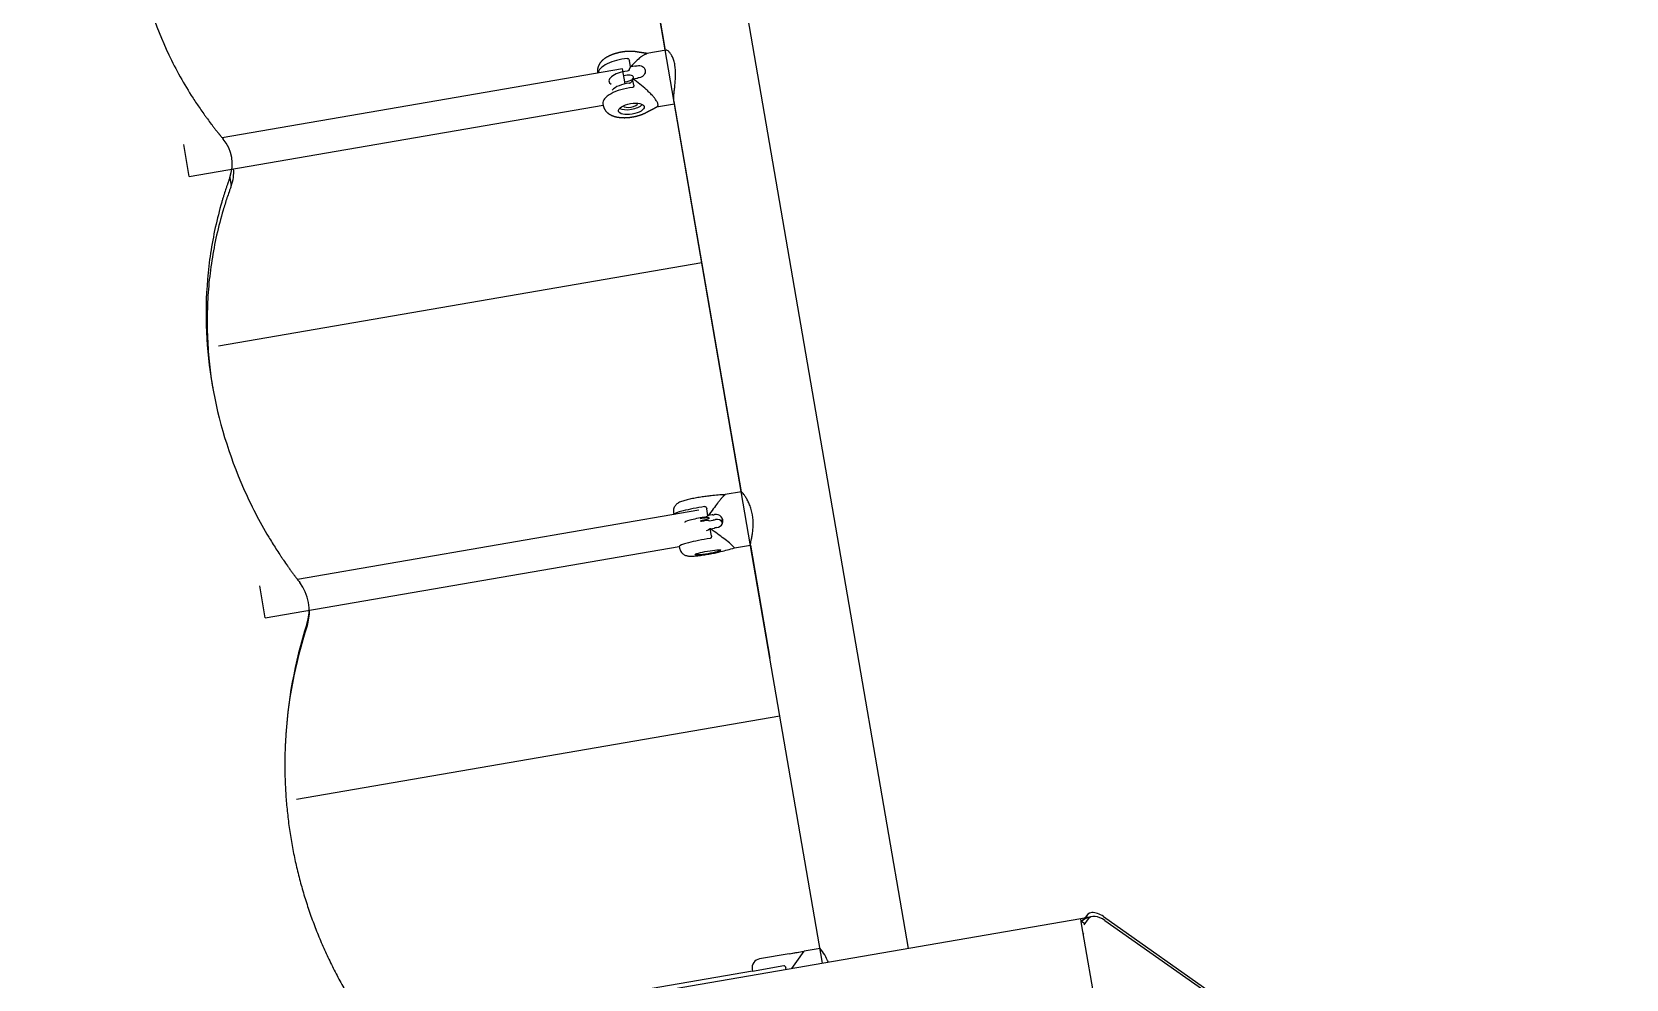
# Model space of a CAD drawing. Header units: millimetres. Extents: x 246416442 to 246896683, y 7418963194 to 7419503218.
# Drawn here: x 246835974 to 246836858, y 7419446839 to 7419447364 of the extents above; entities that cross this region are included whole.
import ezdxf
from ezdxf.lldxf.tags import DXFTag

# ---------------------------------------------------------------- set-up
doc = ezdxf.new("R2010")
doc.units = ezdxf.units.MM
doc.layers.add('L-Hatch Boundary', color=1, linetype='Continuous')
doc.layers.add('L-X-E-PLAY', color=9, linetype='Continuous')
doc.layers.add('L-SUB-SOIL DRAINAGE', color=170, linetype='SUBSOIL', lineweight=20)
doc.styles.get("Standard").update_dxf_attribs({"font": 'arial.ttf'})
tags = doc.linetypes.add('SUBSOIL', pattern='A,12.7,-5.08,["SSD",Standard,S=2.54,R=0,X=-2.54,Y=-1.27],-6.35', length=24.13).pattern_tags.tags
tags[6] = DXFTag(74, 10)

# ---------------------------------------------------------------- blocks, each defined once
blk = doc.blocks.new('Kubus Triple - Moduplay')
at = {"layer": 'L-X-E-PLAY', "lineweight": 25}
for p, q in [((-139611.98, -695474.01), (-139611.98, -694674.01)), ((-139611.98, -695474.01), (-139611.98, -694674.01)), ((-139611.98, -695474.01), (-139611.98, -694674.01)), ((-139611.98, -695474.01), (-139611.98, -694674.01)), ((-139611.98, -695474.01), (-139611.98, -694674.01)), ((-139563.72, -695474.01), (-139563.72, -694690.17)), ((-139611.98, -694943.86), (-139611.98, -695132.4)), ((-139632.46, -695138.07), (-139632.46, -695134.5)), ((-139611.37, -695132.4), (-139622.29, -695132.4)), ((-139883.74, -695156.4), (-139883.74, -695138.4)), ((-139636.98, -695138.4), (-139862.07, -695138.4)), ((-139650.98, -695138.28), (-139650.98, -695138.4)), ((-139636.98, -695146.84), (-139636.98, -695138.4)), ((-139633.39, -695139.63), (-139632.46, -695138.07)), ((-139632.46, -695144.83), (-139633.39, -695146.39)), ((-139632.46, -695148.41), (-139632.46, -695144.83)), ((-139629.98, -695138.09), (-139632.28, -695138.09)), ((-139632.28, -695144.85), (-139629.98, -695144.85)), ((-139629.78, -695138.1), (-139629.98, -695138.09)), ((-139629.98, -695144.85), (-139629.78, -695144.84)), ((-139883.74, -695156.4), (-139650.98, -695156.4)), ((-139861.65, -695160.73), (-139861.65, -695165.4)), ((-139650.98, -695155.62), (-139650.98, -695156.53)), ((-139621.95, -695162.4), (-139611.98, -695162.4)), ((-139611.98, -695161.03), (-139611.98, -695380.52)), ((-139883.74, -695251.6), (-139611.98, -695251.6)), ((-139883.74, -695251.6), (-139611.98, -695251.6)), ((-139883.74, -695251.6), (-139611.98, -695251.6)), ((-139883.74, -695251.6), (-139611.98, -695251.6)), ((-139883.74, -695251.6), (-139611.98, -695251.6)), ((-139611.95, -695380.52), (-139621.05, -695380.52)), ((-139883.74, -695404.52), (-139883.74, -695386.52)), ((-139636.98, -695386.52), (-139862.64, -695386.52)), ((-139650.98, -695385.56), (-139650.98, -695386.52)), ((-139633.39, -695390.78), (-139632.46, -695390.4)), ((-139632.46, -695393.26), (-139633.39, -695392.89)), ((-139632.46, -695390.4), (-139632.46, -695386.5)), ((-139629.98, -695390.41), (-139632.28, -695390.41)), ((-139629.78, -695390.41), (-139629.98, -695390.41)), ((-139632.46, -695397.77), (-139633.39, -695398.14)), ((-139632.46, -695401.67), (-139632.46, -695397.77)), ((-139632.28, -695393.26), (-139629.98, -695393.26)), ((-139632.28, -695397.77), (-139629.98, -695397.77)), ((-139629.98, -695393.26), (-139629.78, -695393.27)), ((-139629.98, -695397.77), (-139629.78, -695397.77)), ((-139624.98, -695394.8), (-139624.98, -695393.84)), ((-139883.74, -695404.52), (-139650.98, -695404.52)), ((-139650.98, -695404.47), (-139650.98, -695405.47)), ((-139621.05, -695410.52), (-139611.98, -695410.52)), ((-139611.98, -695410.43), (-139611.98, -695474.01)), ((-139861.63, -695411.85), (-139861.63, -695412.78)), ((-139884.44, -695474.01), (-139884.44, -695474.01)), ((-139611.98, -695645.51), (-139611.98, -695474.01)), ((-139611.98, -695645.51), (-139611.98, -695474.01)), ((-139611.98, -695645.51), (-139611.98, -695474.01)), ((-139611.98, -695645.51), (-139611.98, -695474.01)), ((-139611.98, -695645.51), (-139611.98, -695474.01)), ((-139563.72, -695645.51), (-139563.72, -695474.01)), ((-139883.74, -695506.44), (-139611.98, -695506.44)), ((-139883.74, -695506.44), (-139611.98, -695506.44)), ((-139883.74, -695506.44), (-139611.98, -695506.44)), ((-139883.74, -695506.44), (-139611.98, -695506.44)), ((-139883.74, -695506.44), (-139611.98, -695506.44)), ((-139629.31, -695637.19), (-139645.98, -695637.19)), ((-139629.31, -695637.19), (-139620.98, -695637.19)), ((-139625.98, -695642.19), (-139620.98, -695637.19)), ((-139611.98, -695637.19), (-139620.98, -695637.19)), ((-139466.85, -695645.51), (-141662.97, -695645.51)), ((-139650.98, -695643.19), (-139862.99, -695643.19)), ((-139650.98, -695642.19), (-139650.98, -695643.19)), ((-139650.98, -695643.19), (-139633.4, -695643.19)), ((-139632.46, -695645.51), (-139632.46, -695644.57)), ((-139629.31, -695645.51), (-139625.98, -695642.19)), ((-139463.26, -695645.51), (-139466.85, -695645.51)), ((-139466.85, -695648.44), (-139466.85, -695645.51)), ((-139466.85, -695705.01), (-139466.85, -695648.44)), ((-139465.18, -695648.7), (-139466.7, -695647.17)), ((-139462.79, -695646.3), (-139465.68, -695649.19)), ((-139463.08, -695644.12), (-139464.47, -695645.51)), ((-139454.16, -695646.52), (-139398.1, -695702.58)), ((-139453.87, -695648.7), (-139397.8, -695704.76)), ((-139466.55, -695653.8), (-139466.85, -695654.1))]:
    blk.add_line(p, q, dxfattribs=at)
for centre, radius, start, end in [((-139880.21, -695149.93), 21.48, 329.80004, 30.19731), ((-139629.23, -695125.76), 12.35, 267.4589, 272.5411), ((-139629.23, -695154.66), 9.83, 86.80769, 93.19232), ((-139879.6, -695154.76), 20.86, 329.33317, 355.46954), ((-139634.97, -695498.22), 118.53, 83.25032, 87.05283), ((-139883.83, -695400.15), 25.1, 332.21043, 27.90965), ((-139634.39, -695386.6), 4.29, 266.91602, 283.55619), ((-139634.43, -695397.43), 4.66, 77.09758, 92.4302), ((-139629.23, -695380.13), 10.3, 266.9532, 273.0468), ((-139628.46, -695394.09), 3.68, 266.58885, 93.41117), ((-139634.43, -695393.6), 4.66, 267.5698, 282.90242), ((-139629.23, -695383.48), 9.8, 266.79672, 273.20328), ((-139629.23, -695407.55), 9.8, 86.79672, 93.20328), ((-139628.46, -695396.94), 3.68, 22.90404, 93.41117), ((-139628.45, -695395.03), 3.66, 7.91406, 19.01746), ((-139628.45, -695396), 3.66, 15.47206, 19.01746), ((-139883.15, -695401.25), 24.41, 331.82097, 352.30522), ((-139635.05, -695291.9), 119.44, 272.96176, 276.73511), ((-139649.02, -695428.43), 33.31, 32.68494, 46.24704), ((-139639.34, -695528.7), 251.13, 152.27149, 167.42154), ((-139645.2, -695528.27), 245.31, 151.91349, 167.22042), ((-139645.98, -695642.19), 5, 90, 180), ((-139625.74, -695253.92), 383.28, 269.46612, 270.53342), ((-139638.23, -695652.19), 30.23, 12.80065, 29.74612), ((-139461.19, -695655.51), 10, 123.46304, 124.44991), ((-139461.19, -695655.51), 10, 90.4448, 123.46304), ((-139461.19, -695655.51), 10, 44.99999, 57.1498)]:
    blk.add_arc(centre, radius, start, end, dxfattribs=at)
for centre, major_axis, ratio, start_param, end_param in [((-139635.98, -695139.19), (15, 0), 0.408253, 1.397825, 3.013185), ((-139635.98, -695147.4), (14.67, 14.67), 0.213425, 0.630799, 1.111287), ((-139635.98, -695144.03), (9.7, 0), 0.408253, 1.430359, 3.605247), ((-139635.98, -695144.03), (4.25, 0), 0.408253, 0, 1.808859), ((-139635.98, -695144.03), (4.25, 0), 0.408253, 4.474326, 5.626027), ((-139635.98, -695147.4), (14.67, -14.67), 0.213424, 1.051339, 1.531827), ((-139635.98, -695144.03), (4.25, 0), 0.408253, 5.790516, 6.283185), ((-139635.98, -695155.62), (15, 0), 0.408253, 1.397825, 3.141593), ((-139635.98, -695150.78), (9.7, 0), 0.408253, 1.430359, 2.677938), ((-139635.98, -695158.36), (-7.25, 0), 0.408253, 0.480957, 2.660635), ((-139635.98, -695158.36), (-4.25, 0), 0.408253, 0.185184, 2.956409), ((-139635.98, -695386.56), (15, 0), 0.098114, 1.397825, 3.112083), ((-139635.98, -695391.83), (9.7, 0), 0.098114, 1.430359, 3.240342), ((-139635.98, -695391.83), (4.25, 0), 0.098114, 0.000003, 1.808859), ((-139635.98, -695391.83), (4.25, 0), 0.098114, 4.474326, 6.283188), ((-139635.98, -695391.83), (9.7, 0), 0.098114, 4.608881, 4.852827), ((-139635.98, -695395.52), (14.98, 14.98), 0.049175, 0.791933, 1.272421), ((-139635.98, -695395.52), (14.98, -14.98), 0.049175, 0.890205, 1.370693), ((-139635.98, -695404.47), (15, 0), 0.098114, 1.397825, 3.141593), ((-139468.26, -695655.51), (-6.02, -9.73), 0.381966, 3.231519, 3.957457), ((-139457.43, -695649.78), (5.66, -5.66), 0.57735, 1.570796, 3.476864), ((-139457.13, -695651.96), (5.66, -5.66), 0.57735, 1.570796, 3.141593)]:
    blk.add_ellipse(centre, major_axis=major_axis, ratio=ratio, start_param=start_param, end_param=end_param, dxfattribs=at)
for centre, ratio in [((-139635.98, -695161.1), 0.408253), ((-139635.98, -695410.44), 0.098114)]:
    blk.add_ellipse(centre, major_axis=(7.25, 0), ratio=ratio, dxfattribs=at)
for points, knots in [([(-139861.65, -694941.8), (-139861.85, -694942.08), (-139862.02, -694942.33), (-139862.24, -694942.65), (-139862.31, -694942.75), (-139862.4, -694942.88), (-139862.43, -694942.92), (-139862.47, -694942.98), (-139862.48, -694943), (-139862.5, -694943.03), (-139862.51, -694943.04), (-139862.52, -694943.06), (-139862.52, -694943.06), (-139862.7, -694943.31), (-139862.85, -694943.54), (-139863.07, -694943.86), (-139863.14, -694943.96), (-139863.25, -694944.12), (-139863.28, -694944.17), (-139863.35, -694944.26), (-139863.38, -694944.31), (-139863.69, -694944.78), (-139863.98, -694945.2), (-139864.55, -694946.07), (-139864.84, -694946.51), (-139865.69, -694947.83), (-139866.24, -694948.71), (-139867.06, -694950.02), (-139867.33, -694950.46), (-139867.86, -694951.34), (-139868.12, -694951.77), (-139870.48, -694955.77), (-139872.45, -694959.39), (-139877.9, -694970.48), (-139880.96, -694978.15), (-139888.32, -695001.86), (-139890.81, -695018.6), (-139890.81, -695052.96), (-139888.32, -695070.56), (-139880.96, -695096.72), (-139877.9, -695105.38), (-139873.36, -695116.07), (-139872.41, -695118.2), (-139870.94, -695121.38), (-139870.44, -695122.44), (-139869.68, -695124.02), (-139869.42, -695124.55), (-139868.9, -695125.6), (-139868.64, -695126.14), (-139867.86, -695127.69), (-139867.33, -695128.74), (-139866.51, -695130.31), (-139866.24, -695130.83), (-139865.68, -695131.88), (-139865.41, -695132.4), (-139864.83, -695133.46), (-139864.55, -695133.98), (-139864.12, -695134.76), (-139863.98, -695135.02), (-139863.77, -695135.4), (-139863.69, -695135.53), (-139863.59, -695135.72), (-139863.55, -695135.78), (-139863.48, -695135.91), (-139863.44, -695135.98), (-139863.28, -695136.27), (-139863.14, -695136.51), (-139862.93, -695136.9), (-139862.85, -695137.03), (-139862.73, -695137.23), (-139862.69, -695137.3), (-139862.64, -695137.41), (-139862.62, -695137.44), (-139862.59, -695137.5), (-139862.57, -695137.51), (-139862.55, -695137.55), (-139862.54, -695137.57), (-139862.34, -695137.93), (-139862.04, -695138.44), (-139861.65, -695139.13)], [0, 0, 0, 0, 0.003906, 0.003906, 0.005859, 0.005859, 0.006836, 0.006836, 0.007324, 0.007324, 0.007568, 0.007568, 0.007812, 0.007812, 0.011719, 0.011719, 0.013672, 0.013672, 0.014648, 0.014648, 0.015625, 0.015625, 0.023438, 0.023438, 0.03125, 0.03125, 0.046875, 0.046875, 0.054688, 0.054688, 0.0625, 0.0625, 0.125, 0.125, 0.25, 0.25, 0.5, 0.5, 0.75, 0.75, 0.875, 0.875, 0.90625, 0.90625, 0.921875, 0.921875, 0.929688, 0.929688, 0.9375, 0.9375, 0.953125, 0.953125, 0.960938, 0.960938, 0.96875, 0.96875, 0.976562, 0.976562, 0.980469, 0.980469, 0.982422, 0.982422, 0.983398, 0.983398, 0.984375, 0.984375, 0.988281, 0.988281, 0.990234, 0.990234, 0.991211, 0.991211, 0.991699, 0.991699, 0.991943, 0.991943, 0.992188, 0.992188, 1, 1, 1, 1]), ([(-139627.6, -695130.54), (-139627.66, -695130.51), (-139627.81, -695130.46), (-139628.09, -695130.36), (-139628.41, -695130.26), (-139628.74, -695130.16), (-139629.07, -695130.07), (-139629.41, -695129.98), (-139629.74, -695129.89), (-139630.08, -695129.82), (-139630.42, -695129.74), (-139630.76, -695129.67), (-139631.11, -695129.61), (-139631.45, -695129.55), (-139631.8, -695129.5), (-139632.14, -695129.45), (-139632.49, -695129.4), (-139632.84, -695129.36), (-139633.19, -695129.33), (-139633.55, -695129.29), (-139633.9, -695129.27), (-139634.25, -695129.24), (-139634.61, -695129.22), (-139634.96, -695129.21), (-139635.32, -695129.2), (-139635.67, -695129.19), (-139636.03, -695129.19), (-139636.38, -695129.2), (-139636.74, -695129.2), (-139637.09, -695129.21), (-139637.45, -695129.23), (-139637.8, -695129.25), (-139638.15, -695129.27), (-139638.51, -695129.3), (-139638.86, -695129.33), (-139639.21, -695129.37), (-139639.56, -695129.41), (-139639.9, -695129.46), (-139640.25, -695129.51), (-139640.59, -695129.56), (-139640.94, -695129.62), (-139641.28, -695129.69), (-139641.62, -695129.76), (-139641.96, -695129.83), (-139642.29, -695129.91), (-139642.62, -695130), (-139642.96, -695130.08), (-139643.29, -695130.18), (-139643.61, -695130.28), (-139643.94, -695130.39), (-139644.26, -695130.5), (-139644.58, -695130.62), (-139644.9, -695130.74), (-139645.21, -695130.87), (-139645.52, -695131.01), (-139645.82, -695131.15), (-139646.12, -695131.3), (-139646.42, -695131.46), (-139646.71, -695131.62), (-139646.99, -695131.79), (-139647.26, -695131.97), (-139647.52, -695132.15), (-139647.78, -695132.33), (-139648.02, -695132.52), (-139648.25, -695132.71), (-139648.48, -695132.91), (-139648.69, -695133.11), (-139648.89, -695133.32), (-139649.09, -695133.52), (-139649.27, -695133.73), (-139649.44, -695133.95), (-139649.61, -695134.16), (-139649.76, -695134.38), (-139649.91, -695134.61), (-139650.04, -695134.83), (-139650.17, -695135.06), (-139650.29, -695135.29), (-139650.39, -695135.52), (-139650.49, -695135.76), (-139650.58, -695136), (-139650.66, -695136.24), (-139650.74, -695136.48), (-139650.8, -695136.72), (-139650.85, -695136.96), (-139650.9, -695137.21), (-139650.93, -695137.45), (-139650.96, -695137.7), (-139650.97, -695137.94), (-139650.98, -695138.14), (-139650.98, -695138.24), (-139650.98, -695138.28)], [0, 0, 0, 0, 0.006542, 0.01911, 0.031601, 0.044016, 0.056355, 0.06862, 0.080813, 0.092937, 0.104996, 0.116994, 0.128936, 0.140826, 0.152668, 0.164466, 0.176225, 0.187949, 0.199642, 0.211306, 0.222947, 0.234568, 0.246172, 0.257762, 0.269341, 0.280914, 0.292483, 0.304052, 0.315622, 0.327197, 0.33878, 0.350375, 0.361984, 0.373611, 0.385259, 0.396932, 0.408634, 0.420369, 0.43214, 0.443952, 0.45581, 0.467716, 0.479677, 0.491697, 0.50378, 0.515932, 0.528156, 0.540459, 0.552842, 0.565311, 0.577865, 0.590506, 0.603231, 0.616035, 0.628907, 0.641833, 0.654793, 0.667751, 0.680673, 0.69352, 0.706256, 0.718844, 0.731255, 0.743464, 0.755456, 0.767223, 0.778763, 0.790083, 0.801189, 0.812094, 0.822811, 0.833352, 0.843732, 0.853965, 0.864063, 0.874038, 0.883902, 0.893665, 0.903337, 0.912927, 0.922444, 0.931894, 0.941287, 0.950627, 0.959922, 0.969178, 0.9784, 0.987595, 0.996767, 1, 1, 1, 1]), ([(-139633.4, -695133.16), (-139633.25, -695133.17), (-139633.1, -695133.23), (-139632.85, -695133.42), (-139632.76, -695133.54), (-139632.53, -695133.92), (-139632.46, -695134.21), (-139632.46, -695134.5)], [0, 0, 0, 0, 0.25, 0.25, 0.5, 0.5, 1, 1, 1, 1]), ([(-139621.95, -695132.4), (-139621.96, -695132.4), (-139621.99, -695132.39), (-139622.03, -695132.37), (-139622.08, -695132.36), (-139622.14, -695132.34), (-139622.22, -695132.31), (-139622.31, -695132.28), (-139622.39, -695132.25), (-139622.48, -695132.22), (-139622.58, -695132.19), (-139622.67, -695132.15), (-139622.77, -695132.12), (-139622.88, -695132.08), (-139623, -695132.04), (-139623.14, -695132), (-139623.27, -695131.96), (-139623.38, -695131.92), (-139623.47, -695131.89), (-139623.54, -695131.87), (-139623.61, -695131.84), (-139623.69, -695131.82), (-139623.77, -695131.79), (-139623.85, -695131.77), (-139623.93, -695131.74), (-139624, -695131.72), (-139624.06, -695131.7), (-139624.12, -695131.68), (-139624.17, -695131.66), (-139624.24, -695131.64), (-139624.32, -695131.62), (-139624.4, -695131.59), (-139624.5, -695131.56), (-139624.6, -695131.53), (-139624.7, -695131.5), (-139624.81, -695131.46), (-139624.95, -695131.42), (-139625.08, -695131.38), (-139625.22, -695131.33), (-139625.35, -695131.29), (-139625.47, -695131.25), (-139625.58, -695131.22), (-139625.67, -695131.19), (-139625.76, -695131.16), (-139625.85, -695131.13), (-139625.94, -695131.1), (-139626.03, -695131.07), (-139626.1, -695131.05), (-139626.16, -695131.03), (-139626.22, -695131.01), (-139626.28, -695130.99), (-139626.36, -695130.96), (-139626.44, -695130.94), (-139626.51, -695130.92), (-139626.6, -695130.89), (-139626.7, -695130.85), (-139626.8, -695130.82), (-139626.87, -695130.79), (-139626.92, -695130.78), (-139626.97, -695130.76), (-139627.02, -695130.74), (-139627.1, -695130.71), (-139627.2, -695130.68), (-139627.31, -695130.64), (-139627.45, -695130.59), (-139627.54, -695130.56), (-139627.6, -695130.54)], [0, 0, 0, 0, 0.005601, 0.014973, 0.022016, 0.028967, 0.045144, 0.061888, 0.077364, 0.092327, 0.107286, 0.123063, 0.140982, 0.159026, 0.180473, 0.204454, 0.22837, 0.249653, 0.262695, 0.274813, 0.28667, 0.298742, 0.313488, 0.327455, 0.342154, 0.354579, 0.364629, 0.372514, 0.382854, 0.394428, 0.407369, 0.422265, 0.43917, 0.45746, 0.473091, 0.493674, 0.515567, 0.543665, 0.564357, 0.584787, 0.612732, 0.629214, 0.643204, 0.65846, 0.676834, 0.69339, 0.708911, 0.721698, 0.731774, 0.740847, 0.753006, 0.76776, 0.781903, 0.79484, 0.80658, 0.830987, 0.853399, 0.861868, 0.870076, 0.878084, 0.888711, 0.903452, 0.921885, 0.944176, 0.970245, 1, 1, 1, 1]), ([(-139625.98, -695133.71), (-139625.75, -695133.59), (-139625.29, -695133.34), (-139624.6, -695133.02), (-139623.91, -695132.74), (-139623.35, -695132.56), (-139622.92, -695132.47), (-139622.62, -695132.42), (-139622.41, -695132.41), (-139622.3, -695132.4), (-139622.29, -695132.4)], [0, 0, 0, 0, 0.179406, 0.358812, 0.538218, 0.717624, 0.807327, 0.897029, 0.986732, 1, 1, 1, 1]), ([(-139608.03, -695141.28), (-139608.03, -695140.36), (-139608.09, -695139.5), (-139608.31, -695137.89), (-139608.47, -695137.14), (-139608.85, -695135.8), (-139609.08, -695135.21), (-139609.57, -695134.17), (-139609.83, -695133.74), (-139610.33, -695133.05), (-139610.58, -695132.79), (-139611.02, -695132.48), (-139611.21, -695132.4), (-139611.37, -695132.4)], [0, 0, 0, 0, 0.169921, 0.169921, 0.339843, 0.339843, 0.509764, 0.509764, 0.679685, 0.679685, 0.849606, 0.849606, 1, 1, 1, 1]), ([(-139633.39, -695139.63), (-139633.46, -695139.76), (-139633.59, -695139.87), (-139634.01, -695140.05), (-139634.31, -695140.12), (-139634.62, -695140.11)], [0, 0, 0, 0, 0.5, 0.5, 1, 1, 1, 1]), ([(-139628.68, -695138.1), (-139628.18, -695138.07), (-139627.68, -695138.14), (-139626.73, -695138.42), (-139626.3, -695138.64), (-139625.57, -695139.22), (-139625.28, -695139.57), (-139624.89, -695140.37), (-139624.78, -695140.82), (-139624.78, -695141.74), (-139624.89, -695142.21), (-139625.28, -695143.08), (-139625.57, -695143.49), (-139626.3, -695144.17), (-139626.73, -695144.44), (-139627.68, -695144.79), (-139628.18, -695144.87), (-139628.68, -695144.84)], [0, 0, 0, 0, 0.125, 0.125, 0.25, 0.25, 0.375, 0.375, 0.5, 0.5, 0.625, 0.625, 0.75, 0.75, 0.875, 0.875, 1, 1, 1, 1]), ([(-139611.98, -695161.08), (-139611.98, -695160.68), (-139611.94, -695160.19), (-139611.75, -695159.05), (-139611.61, -695158.4), (-139611.26, -695156.96), (-139611.05, -695156.18), (-139610.59, -695154.54), (-139610.34, -695153.66), (-139609.83, -695151.86), (-139609.57, -695150.93), (-139609.08, -695149.01), (-139608.86, -695148.03), (-139608.28, -695145.12), (-139608.03, -695143.12), (-139608.03, -695141.28)], [0, 0, 0, 0, 0.122272, 0.122272, 0.247661, 0.247661, 0.373051, 0.373051, 0.498441, 0.498441, 0.623831, 0.623831, 0.74922, 0.74922, 1, 1, 1, 1]), ([(-139634.62, -695146.86), (-139634.47, -695146.87), (-139634.31, -695146.86), (-139634.03, -695146.8), (-139633.91, -695146.76), (-139633.6, -695146.63), (-139633.46, -695146.51), (-139633.39, -695146.39)], [0, 0, 0, 0, 0.25, 0.25, 0.5, 0.5, 1, 1, 1, 1]), ([(-139632.46, -695148.41), (-139632.46, -695148.69), (-139632.53, -695148.96), (-139632.75, -695149.31), (-139632.85, -695149.41), (-139633.1, -695149.56), (-139633.25, -695149.6), (-139633.4, -695149.59)], [0, 0, 0, 0, 0.5, 0.5, 0.75, 0.75, 1, 1, 1, 1]), ([(-139620.98, -695161.1), (-139620.98, -695161.1), (-139620.98, -695161.1), (-139620.98, -695160.91), (-139621.02, -695160.49), (-139621.23, -695159.71), (-139621.58, -695158.81), (-139621.97, -695158), (-139622.33, -695157.33), (-139622.62, -695156.82), (-139622.92, -695156.31), (-139623.35, -695155.63), (-139623.91, -695154.78), (-139624.6, -695153.8), (-139625.29, -695152.86), (-139625.75, -695152.26), (-139625.98, -695151.97)], [0, 0, 0, 0, 0.000368, 0.000368, 0.100331, 0.200294, 0.300258, 0.400221, 0.450202, 0.500184, 0.550166, 0.600147, 0.70011, 0.800074, 0.900037, 1, 1, 1, 1]), ([(-139861.65, -695160.73), (-139861.85, -695161.08), (-139862.02, -695161.39), (-139862.24, -695161.78), (-139862.31, -695161.9), (-139862.4, -695162.06), (-139862.43, -695162.11), (-139862.47, -695162.19), (-139862.48, -695162.21), (-139862.5, -695162.25), (-139862.51, -695162.26), (-139862.52, -695162.28), (-139862.52, -695162.28), (-139862.7, -695162.59), (-139862.85, -695162.87), (-139863.07, -695163.26), (-139863.14, -695163.39), (-139863.25, -695163.57), (-139863.28, -695163.64), (-139863.35, -695163.76), (-139863.38, -695163.81), (-139863.69, -695164.39), (-139863.98, -695164.91), (-139864.55, -695165.96), (-139864.84, -695166.5), (-139865.69, -695168.11), (-139866.24, -695169.19), (-139867.06, -695170.79), (-139867.33, -695171.33), (-139867.86, -695172.4), (-139868.12, -695172.93), (-139870.49, -695177.79), (-139872.45, -695182.18), (-139877.91, -695195.58), (-139880.96, -695204.77), (-139888.33, -695232.98), (-139890.82, -695252.59), (-139890.82, -695292.23), (-139888.33, -695312.24), (-139880.96, -695341.57), (-139877.91, -695351.22), (-139873.36, -695363.05), (-139872.41, -695365.41), (-139870.94, -695368.91), (-139870.44, -695370.08), (-139869.68, -695371.82), (-139869.42, -695372.4), (-139868.91, -695373.56), (-139868.64, -695374.15), (-139867.86, -695375.86), (-139867.33, -695377.01), (-139866.52, -695378.73), (-139866.24, -695379.31), (-139865.69, -695380.46), (-139865.41, -695381.02), (-139864.84, -695382.19), (-139864.55, -695382.77), (-139864.12, -695383.62), (-139863.98, -695383.9), (-139863.77, -695384.32), (-139863.7, -695384.46), (-139863.59, -695384.67), (-139863.55, -695384.74), (-139863.48, -695384.88), (-139863.44, -695384.95), (-139863.28, -695385.27), (-139863.14, -695385.53), (-139862.93, -695385.96), (-139862.85, -695386.1), (-139862.73, -695386.32), (-139862.7, -695386.4), (-139862.64, -695386.51), (-139862.62, -695386.55), (-139862.59, -695386.61), (-139862.58, -695386.63), (-139862.56, -695386.67), (-139862.54, -695386.7), (-139862.34, -695387.09), (-139862.04, -695387.65), (-139861.65, -695388.4)], [0, 0, 0, 0, 0.003906, 0.003906, 0.005859, 0.005859, 0.006836, 0.006836, 0.007324, 0.007324, 0.007568, 0.007568, 0.007812, 0.007812, 0.011719, 0.011719, 0.013672, 0.013672, 0.014648, 0.014648, 0.015625, 0.015625, 0.023438, 0.023438, 0.03125, 0.03125, 0.046875, 0.046875, 0.054688, 0.054688, 0.0625, 0.0625, 0.125, 0.125, 0.25, 0.25, 0.5, 0.5, 0.75, 0.75, 0.875, 0.875, 0.90625, 0.90625, 0.921875, 0.921875, 0.929688, 0.929688, 0.9375, 0.9375, 0.953125, 0.953125, 0.960938, 0.960938, 0.96875, 0.96875, 0.976562, 0.976562, 0.980469, 0.980469, 0.982422, 0.982422, 0.983398, 0.983398, 0.984375, 0.984375, 0.988281, 0.988281, 0.990234, 0.990234, 0.991211, 0.991211, 0.991699, 0.991699, 0.991943, 0.991943, 0.992188, 0.992188, 1, 1, 1, 1]), ([(-139650.98, -695156.53), (-139650.98, -695156.59), (-139650.98, -695156.72), (-139650.97, -695156.94), (-139650.95, -695157.18), (-139650.92, -695157.42), (-139650.89, -695157.67), (-139650.84, -695157.91), (-139650.79, -695158.14), (-139650.72, -695158.38), (-139650.65, -695158.61), (-139650.57, -695158.85), (-139650.48, -695159.08), (-139650.39, -695159.3), (-139650.28, -695159.53), (-139650.17, -695159.75), (-139650.05, -695159.96), (-139649.92, -695160.18), (-139649.78, -695160.39), (-139649.64, -695160.6), (-139649.49, -695160.81), (-139649.33, -695161.01), (-139649.16, -695161.21), (-139648.98, -695161.4), (-139648.79, -695161.6), (-139648.6, -695161.79), (-139648.39, -695161.97), (-139648.18, -695162.16), (-139647.96, -695162.34), (-139647.73, -695162.51), (-139647.49, -695162.69), (-139647.23, -695162.86), (-139646.97, -695163.03), (-139646.7, -695163.19), (-139646.43, -695163.35), (-139646.14, -695163.5), (-139645.85, -695163.65), (-139645.55, -695163.79), (-139645.24, -695163.92), (-139644.93, -695164.05), (-139644.62, -695164.18), (-139644.3, -695164.3), (-139643.98, -695164.41), (-139643.65, -695164.52), (-139643.32, -695164.62), (-139642.99, -695164.71), (-139642.66, -695164.8), (-139642.32, -695164.89), (-139641.99, -695164.97), (-139641.65, -695165.04), (-139641.31, -695165.11), (-139640.96, -695165.18), (-139640.62, -695165.24), (-139640.27, -695165.3), (-139639.93, -695165.35), (-139639.58, -695165.39), (-139639.23, -695165.43), (-139638.88, -695165.47), (-139638.53, -695165.51), (-139638.17, -695165.53), (-139637.82, -695165.56), (-139637.47, -695165.58), (-139637.11, -695165.59), (-139636.76, -695165.61), (-139636.4, -695165.61), (-139636.05, -695165.62), (-139635.69, -695165.61), (-139635.34, -695165.61), (-139634.98, -695165.6), (-139634.63, -695165.59), (-139634.27, -695165.57), (-139633.92, -695165.54), (-139633.57, -695165.52), (-139633.22, -695165.49), (-139632.86, -695165.45), (-139632.52, -695165.41), (-139632.17, -695165.36), (-139631.82, -695165.32), (-139631.48, -695165.26), (-139631.13, -695165.2), (-139630.79, -695165.14), (-139630.45, -695165.07), (-139630.11, -695165), (-139629.78, -695164.92), (-139629.44, -695164.84), (-139629.11, -695164.75), (-139628.78, -695164.66), (-139628.45, -695164.56), (-139628.13, -695164.46), (-139627.84, -695164.36), (-139627.67, -695164.3), (-139627.6, -695164.27)], [0, 0, 0, 0, 0.005924, 0.015069, 0.024205, 0.033339, 0.042477, 0.051624, 0.060786, 0.069968, 0.079178, 0.088423, 0.097708, 0.107042, 0.116433, 0.125888, 0.135418, 0.145032, 0.154741, 0.164554, 0.174485, 0.184545, 0.194747, 0.205105, 0.215631, 0.226337, 0.237237, 0.248339, 0.259652, 0.271179, 0.282921, 0.294871, 0.307016, 0.319337, 0.331808, 0.3444, 0.357079, 0.369811, 0.382562, 0.395299, 0.408, 0.420648, 0.433233, 0.445746, 0.458185, 0.470548, 0.482836, 0.495051, 0.507196, 0.519274, 0.531291, 0.54325, 0.555155, 0.567011, 0.578823, 0.590594, 0.602328, 0.61403, 0.625703, 0.637351, 0.648977, 0.660586, 0.67218, 0.683763, 0.695337, 0.706907, 0.718476, 0.730045, 0.741619, 0.753199, 0.764789, 0.776393, 0.788014, 0.799656, 0.811321, 0.823014, 0.834738, 0.846498, 0.858297, 0.870139, 0.88203, 0.893974, 0.905975, 0.918038, 0.930168, 0.94237, 0.954647, 0.967006, 0.979448, 0.991975, 1, 1, 1, 1]), ([(-139627.6, -695164.27), (-139627.54, -695164.25), (-139627.44, -695164.22), (-139627.3, -695164.16), (-139627.17, -695164.12), (-139627.07, -695164.09), (-139627, -695164.06), (-139626.94, -695164.04), (-139626.9, -695164.02), (-139626.85, -695164.01), (-139626.79, -695163.99), (-139626.69, -695163.95), (-139626.58, -695163.92), (-139626.45, -695163.88), (-139626.33, -695163.84), (-139626.22, -695163.8), (-139626.08, -695163.75), (-139625.92, -695163.7), (-139625.72, -695163.64), (-139625.5, -695163.57), (-139625.32, -695163.51), (-139625.18, -695163.46), (-139625.1, -695163.44), (-139625.03, -695163.42), (-139624.96, -695163.39), (-139624.88, -695163.37), (-139624.81, -695163.34), (-139624.74, -695163.32), (-139624.68, -695163.3), (-139624.61, -695163.28), (-139624.52, -695163.26), (-139624.42, -695163.22), (-139624.31, -695163.19), (-139624.21, -695163.16), (-139624.12, -695163.13), (-139624.04, -695163.1), (-139623.97, -695163.08), (-139623.9, -695163.06), (-139623.83, -695163.03), (-139623.72, -695163), (-139623.6, -695162.96), (-139623.48, -695162.92), (-139623.37, -695162.88), (-139623.23, -695162.84), (-139623.08, -695162.79), (-139622.89, -695162.73), (-139622.71, -695162.67), (-139622.55, -695162.61), (-139622.41, -695162.57), (-139622.29, -695162.52), (-139622.18, -695162.49), (-139622.09, -695162.45), (-139622.02, -695162.43), (-139621.92, -695162.39), (-139621.81, -695162.35), (-139621.74, -695162.33), (-139621.69, -695162.31)], [0, 0, 0, 0, 0.030134, 0.056369, 0.078605, 0.096763, 0.111375, 0.120619, 0.127908, 0.135997, 0.146701, 0.160042, 0.185622, 0.206884, 0.225655, 0.246544, 0.266467, 0.296313, 0.330983, 0.367191, 0.407865, 0.424226, 0.436345, 0.446934, 0.460279, 0.472743, 0.48558, 0.496335, 0.504948, 0.516729, 0.530952, 0.547965, 0.568351, 0.58296, 0.598695, 0.612548, 0.623663, 0.63288, 0.64653, 0.662012, 0.683288, 0.705164, 0.72333, 0.739735, 0.770713, 0.801232, 0.83024, 0.860909, 0.879391, 0.900812, 0.922616, 0.932638, 0.944621, 0.95984, 0.978293, 1, 1, 1, 1]), ([(-139621.69, -695162.31), (-139621.66, -695162.3), (-139621.56, -695162.26), (-139621.4, -695162.16), (-139621.19, -695161.97), (-139621.02, -695161.63), (-139620.98, -695161.29), (-139620.98, -695161.1), (-139620.98, -695161.1), (-139620.98, -695161.1)], [0, 0, 0, 0, 0.071373, 0.225954, 0.380536, 0.689699, 0.998862, 0.998862, 1, 1, 1, 1]), ([(-139861.65, -695165.4), (-139861.95, -695165.91), (-139862.54, -695166.94), (-139863.71, -695169.01), (-139865.7, -695172.65), (-139869.5, -695180.03), (-139874.41, -695190.86), (-139879.43, -695204.25), (-139883.57, -695217.99), (-139886.8, -695232.03), (-139889.11, -695246.32), (-139890.46, -695260.32), (-139890.79, -695269.58), (-139890.81, -695273.98)], [0, 0, 0, 0, 0.015837, 0.031674, 0.063344, 0.126676, 0.253289, 0.379864, 0.506405, 0.632919, 0.759412, 0.88589, 1, 1, 1, 1]), ([(-139628.88, -695379.85), (-139629.31, -695379.81), (-139630.1, -695379.75), (-139631.55, -695379.67), (-139633.06, -695379.62), (-139634.64, -695379.59), (-139636.23, -695379.58), (-139637.82, -695379.59), (-139639.38, -695379.63), (-139640.88, -695379.7), (-139642.31, -695379.78), (-139643.65, -695379.9), (-139644.97, -695380.05), (-139646.12, -695380.25), (-139647.09, -695380.5), (-139647.93, -695380.83), (-139648.69, -695381.26), (-139649.42, -695381.84), (-139650.09, -695382.62), (-139650.62, -695383.55), (-139650.92, -695384.6), (-139650.99, -695385.23), (-139650.98, -695385.56)], [0, 0, 0, 0, 0.051979, 0.108158, 0.163506, 0.21843, 0.273177, 0.32793, 0.382869, 0.43824, 0.494439, 0.552273, 0.613865, 0.68873, 0.746981, 0.784749, 0.818596, 0.852927, 0.889029, 0.92866, 0.967611, 1, 1, 1, 1]), ([(-139625.98, -695384.47), (-139625.75, -695384.26), (-139625.29, -695383.85), (-139624.6, -695383.23), (-139623.91, -695382.62), (-139623.35, -695382.15), (-139622.92, -695381.79), (-139622.62, -695381.55), (-139622.33, -695381.32), (-139622.06, -695381.11), (-139621.81, -695380.93), (-139621.59, -695380.78), (-139621.4, -695380.66), (-139621.2, -695380.55), (-139621.1, -695380.52), (-139621.05, -695380.52)], [0, 0, 0, 0, 0.111686, 0.223372, 0.335059, 0.446745, 0.502588, 0.558431, 0.614274, 0.670117, 0.72596, 0.781803, 0.837646, 0.893489, 1, 1, 1, 1]), ([(-139608.03, -695394.04), (-139608.03, -695393.04), (-139608.09, -695392.07), (-139608.31, -695390.18), (-139608.47, -695389.25), (-139608.85, -695387.53), (-139609.08, -695386.73), (-139609.57, -695385.22), (-139609.83, -695384.54), (-139610.33, -695383.32), (-139610.58, -695382.77), (-139611.05, -695381.85), (-139611.25, -695381.47), (-139611.6, -695380.9), (-139611.75, -695380.69), (-139611.89, -695380.54), (-139611.93, -695380.52), (-139611.95, -695380.52)], [0, 0, 0, 0, 0.133082, 0.133082, 0.266164, 0.266164, 0.399245, 0.399245, 0.532327, 0.532327, 0.665409, 0.665409, 0.798491, 0.798491, 0.931572, 0.931572, 1, 1, 1, 1]), ([(-139633.4, -695385.11), (-139633.25, -695385.11), (-139633.1, -695385.17), (-139632.85, -695385.36), (-139632.76, -695385.48), (-139632.53, -695385.89), (-139632.46, -695386.19), (-139632.46, -695386.5)], [0, 0, 0, 0, 0.25, 0.25, 0.5, 0.5, 1, 1, 1, 1]), ([(-139632.46, -695401.67), (-139632.46, -695401.98), (-139632.53, -695402.28), (-139632.75, -695402.67), (-139632.85, -695402.79), (-139633.1, -695402.97), (-139633.25, -695403.03), (-139633.4, -695403.02)], [0, 0, 0, 0, 0.5, 0.5, 0.75, 0.75, 1, 1, 1, 1]), ([(-139611.98, -695410.44), (-139611.98, -695410.34), (-139611.94, -695410.15), (-139611.75, -695409.57), (-139611.61, -695409.19), (-139611.26, -695408.25), (-139611.05, -695407.71), (-139610.59, -695406.47), (-139610.34, -695405.78), (-139609.83, -695404.29), (-139609.57, -695403.49), (-139609.08, -695401.77), (-139608.86, -695400.87), (-139608.28, -695398.08), (-139608.03, -695396.05), (-139608.03, -695394.04)], [0, 0, 0, 0, 0.122272, 0.122272, 0.247661, 0.247661, 0.373051, 0.373051, 0.498441, 0.498441, 0.623831, 0.623831, 0.74922, 0.74922, 1, 1, 1, 1]), ([(-139650.98, -695405.47), (-139650.98, -695405.84), (-139650.91, -695406.48), (-139650.6, -695407.52), (-139650.09, -695408.4), (-139649.44, -695409.17), (-139648.72, -695409.75), (-139647.97, -695410.18), (-139647.17, -695410.5), (-139646.22, -695410.76), (-139645.11, -695410.96), (-139643.77, -695411.12), (-139642.39, -695411.24), (-139640.96, -695411.33), (-139639.46, -695411.39), (-139637.9, -695411.44), (-139636.31, -695411.45), (-139634.72, -695411.45), (-139633.13, -695411.41), (-139631.63, -695411.36), (-139630.15, -695411.28), (-139629.34, -695411.22), (-139628.88, -695411.18)], [0, 0, 0, 0, 0.036024, 0.073152, 0.109702, 0.145462, 0.180004, 0.213845, 0.250676, 0.302361, 0.378015, 0.443226, 0.502126, 0.558778, 0.614368, 0.669413, 0.724201, 0.778932, 0.83378, 0.888959, 0.944794, 1, 1, 1, 1]), ([(-139621.04, -695410.52), (-139621, -695410.51), (-139620.98, -695410.49), (-139620.98, -695410.44), (-139620.98, -695410.44), (-139620.98, -695410.44)], [0, 0, 0, 0, 0.996102, 0.996102, 1, 1, 1, 1]), ([(-139884.44, -695474.01), (-139884.54, -695474.46), (-139884.97, -695476.39), (-139885.68, -695479.78), (-139886.53, -695484.21), (-139887.29, -695488.64), (-139887.98, -695493.09), (-139888.58, -695497.55), (-139889.11, -695502.03), (-139889.55, -695506.51), (-139889.91, -695510.99), (-139890.2, -695515.49), (-139890.4, -695519.98), (-139890.52, -695524.49), (-139890.56, -695528.99), (-139890.52, -695533.49), (-139890.4, -695537.99), (-139890.2, -695542.49), (-139889.91, -695546.98), (-139889.55, -695551.47), (-139889.11, -695555.95), (-139888.58, -695560.42), (-139887.98, -695564.88), (-139887.29, -695569.33), (-139886.53, -695573.77), (-139885.68, -695578.19), (-139884.76, -695582.6), (-139883.75, -695586.99), (-139882.67, -695591.36), (-139881.51, -695595.71), (-139880.27, -695600.04), (-139878.96, -695604.34), (-139877.57, -695608.62), (-139876.1, -695612.88), (-139874.55, -695617.11), (-139872.93, -695621.31), (-139871.23, -695625.48), (-139869.46, -695629.61), (-139867.61, -695633.72), (-139865.69, -695637.79), (-139863.76, -695641.73), (-139862.43, -695644.29), (-139861.79, -695645.51)], [0, 0, 0, 0, 0.0079642, 0.0334518, 0.0589396, 0.0844276, 0.1099157, 0.135404, 0.1608923, 0.1863808, 0.2118693, 0.2373579, 0.2628466, 0.2883352, 0.3138239, 0.3393126, 0.3648013, 0.3902899, 0.4157785, 0.4412671, 0.4667555, 0.4922439, 0.5177321, 0.5432202, 0.5687082, 0.5941961, 0.6196837, 0.6451712, 0.6706584, 0.6961455, 0.7216323, 0.7471189, 0.7726052, 0.7980913, 0.8235771, 0.8490626, 0.8745478, 0.9000326, 0.9255172, 0.9510014, 0.9764853, 1, 1, 1, 1]), ([(-139633.4, -695643.19), (-139633.25, -695643.19), (-139633.1, -695643.24), (-139632.85, -695643.43), (-139632.76, -695643.55), (-139632.53, -695643.95), (-139632.46, -695644.26), (-139632.46, -695644.57)], [0, 0, 0, 0, 0.25, 0.25, 0.5, 0.5, 1, 1, 1, 1])]:
    blk.add_open_spline(points, degree=3, knots=knots, dxfattribs=at)
for points in [[(-139632.28, -695138.09), (-139632.37, -695138.08), (-139632.46, -695138.07)], [(-139632.46, -695144.83), (-139632.37, -695144.84), (-139632.28, -695144.85)], [(-139632.28, -695390.41), (-139632.37, -695390.41), (-139632.46, -695390.4)], [(-139632.46, -695393.26), (-139632.37, -695393.26), (-139632.28, -695393.26)], [(-139632.46, -695397.77), (-139632.37, -695397.77), (-139632.28, -695397.77)]]:
    blk.add_open_spline(points, degree=2, dxfattribs=at)

msp = doc.modelspace()

# ---------------------------------------------------------------- linework, layer by layer
at = {"layer": 'L-Hatch Boundary'}
msp.add_arc((246837109.14, 7419443602.6), 6285, 47.96542, 198.07766, dxfattribs=at)
at = {"layer": 'L-SUB-SOIL DRAINAGE', "ltscale": 0.75, "flags": 128}
msp.add_lwpolyline([(246836375.8, 7419368838.04, 0.049859), (246836452.68, 7419367264.98, 1.020543), (246838457.43, 7419363126.48, 0.507423), (246850958.71, 7419364620.57, 0.34783), (246860630.08, 7419364184.95, 0.95316), (246871514.18, 7419375336.2, 0.546089), (246865357.29, 7419391536.99), (246864331.62, 7419392202.49, 0.150991), (246858079.56, 7419390951.14, -0.535883), (246847993.27, 7419386178.82, -0.984857), (246841094.25, 7419392263.54, 0.048323), (246837369.44, 7419394790.33, -0.782041), (246859516.8, 7419399812.11, 0.326657), (246863339.2, 7419409468.27, 2.547694), (246851636.57, 7419416690.12, 0.258508), (246846203.93, 7419412601.53), (246842481.4, 7419417148.46), (246849924.63, 7419423239.51, 0.226894), (246850840.59, 7419425193.44), (246863936.9, 7419436077.28, 0.937903), (246860987.82, 7419443087.02, 0.16139), (246859063.42, 7419444536.07, 0.543513), (246850931.82, 7419449690.94, 0.965246), (246840526.02, 7419449656.86, 0.686425), (246830418.58, 7419442236.64), (246830214.51, 7419441333.63, 0.069561), (246826929.08, 7419442860.92), (246826948.49, 7419447931.46)], format="xyb", dxfattribs=at)

# ---------------------------------------------------------------- block references
at = {"layer": 'L-X-E-PLAY', "rotation": 9.786989520025928}
msp.add_blockref('Kubus Triple - Moduplay', (246855742.73, 7420156101.62), dxfattribs=at)
msp.add_blockref('Kubus Triple - Moduplay', (246855742.73, 7420156101.62), dxfattribs=at)

doc.saveas('drawing.dxf')
